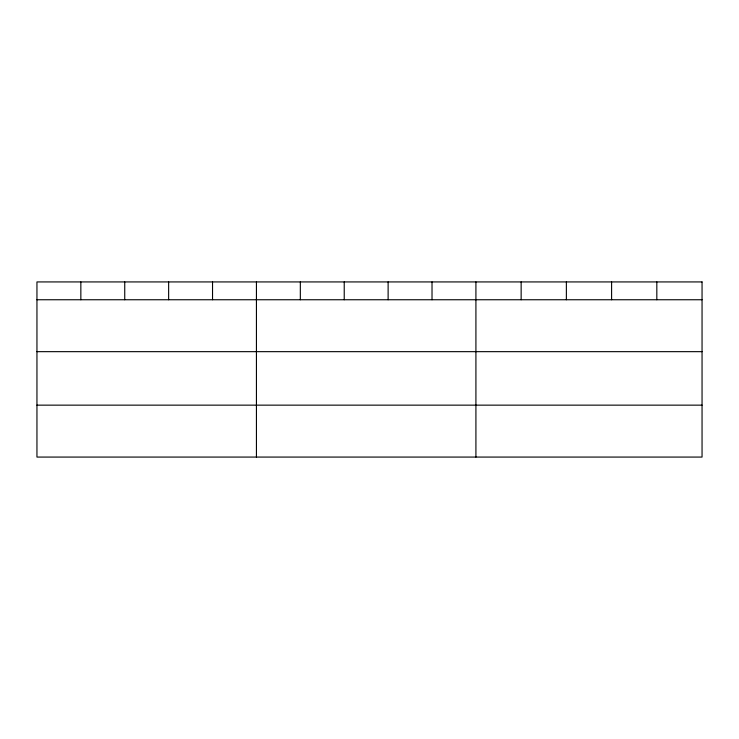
<?xml version="1.0" encoding="UTF-8"?>
<svg xmlns="http://www.w3.org/2000/svg" width="739" height="739" viewBox="0 0 739 739"><rect width="100%" height="100%" fill="white"/><g stroke="black" fill="none" stroke-linecap="round" stroke-linejoin="round"><path stroke-width="1.11" d="M36.95 299.748L702.05 299.748M36.95 351.662L702.05 351.662M36.95 405.148L702.05 405.148M656.823 281.928L656.823 299.748M611.596 281.928L611.596 299.748M566.37 281.928L566.37 299.748M521.143 281.928L521.143 299.748M475.916 281.928L475.916 457.072M432.019 281.928L432.019 299.748M388.123 281.928L388.123 299.748M344.226 281.928L344.226 299.748M300.33 281.928L300.33 299.748M256.433 281.928L256.433 457.072M212.536 281.928L212.536 299.748M168.64 281.928L168.64 299.748M124.743 281.928L124.743 299.748M80.847 281.928L80.847 299.748M702.05 281.928L36.95 281.928L36.95 457.072L702.05 457.072L702.05 281.928"/></g></svg>
